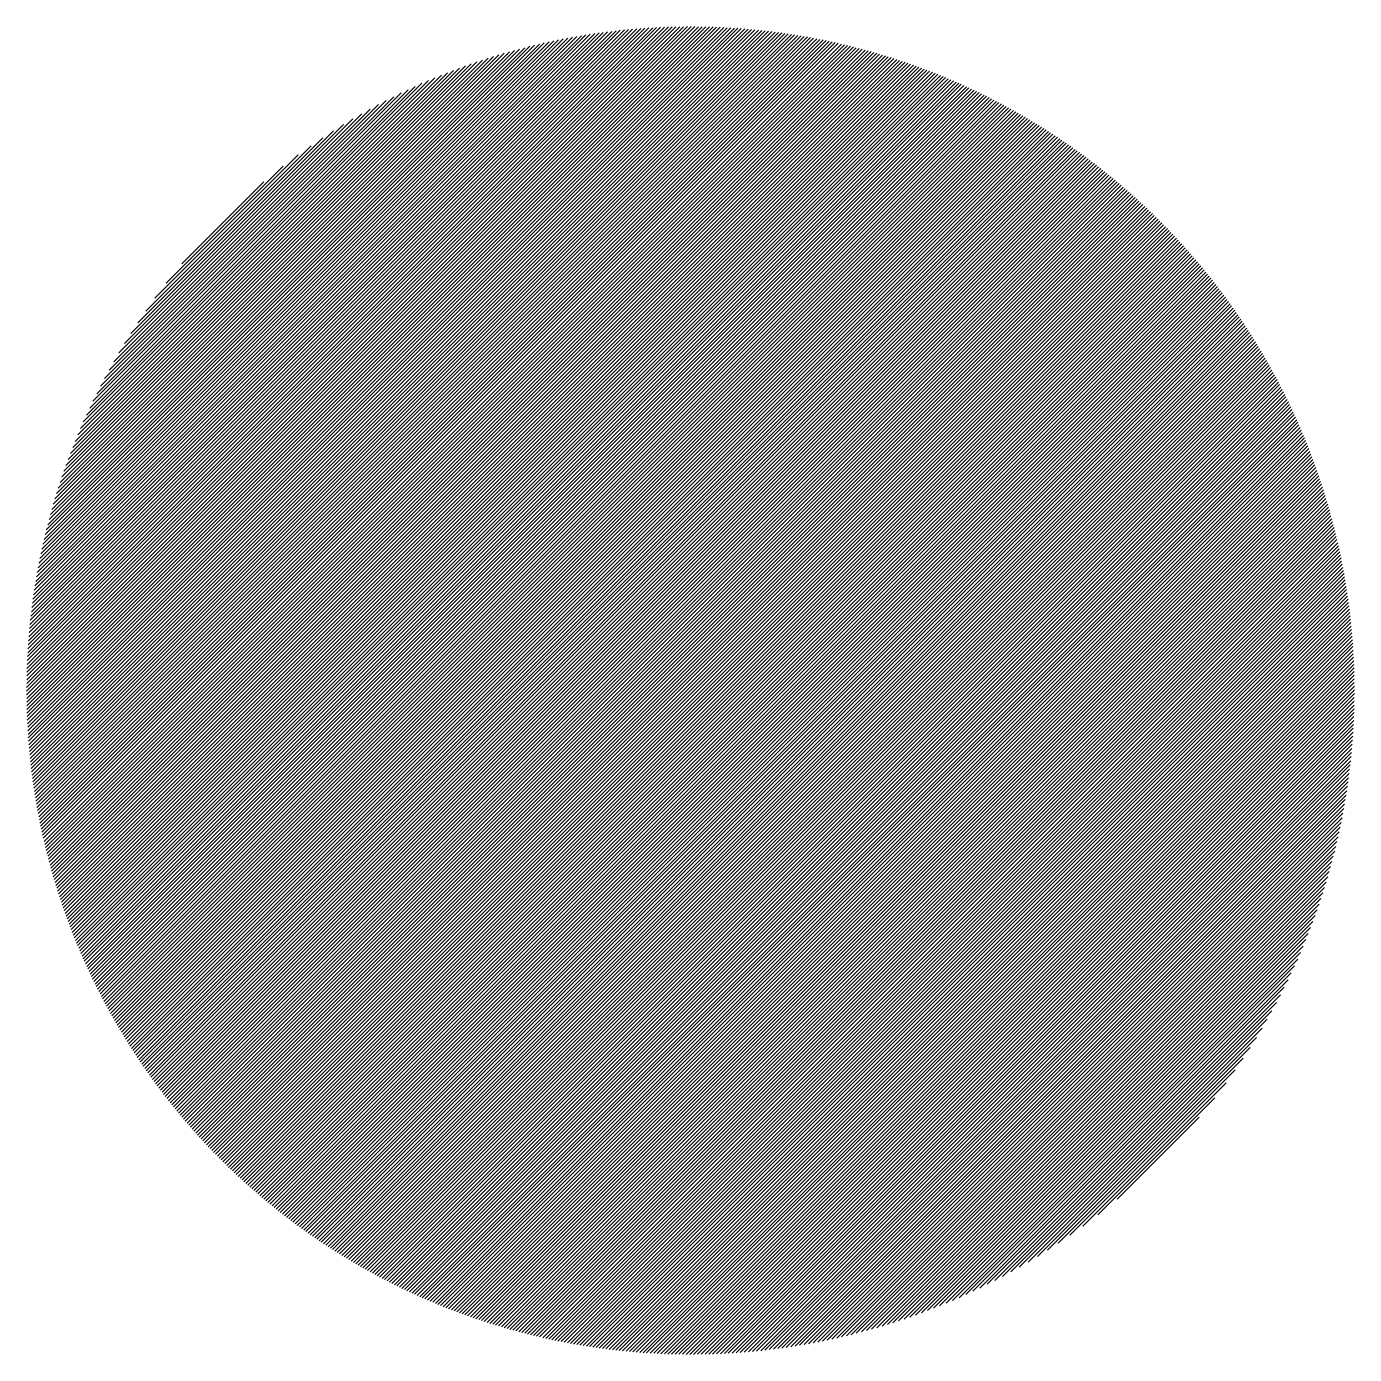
# Model space of a CAD drawing. Header units: metres. Extents: x -200 to 200, y -200 to 200.
import ezdxf

# ---------------------------------------------------------------- set-up
doc = ezdxf.new("R2010")
doc.units = ezdxf.units.M

msp = doc.modelspace()

# ---------------------------------------------------------------- hatches: boundary and pattern name
h = msp.add_hatch()
h.set_pattern_fill('PAISLEY', scale=0.25)
h.set_pattern_definition([(45, (0, 0), (-0.561266, 0.561266), [])])
h.paths.add_polyline_path([(200, 0), (199.88, 6.98), (199.51, 13.95), (198.9, 20.91), (198.05, 27.83), (196.96, 34.73), (195.63, 41.58), (194.06, 48.38), (192.25, 55.13), (190.21, 61.8), (187.94, 68.4), (185.44, 74.92), (182.71, 81.35), (179.76, 87.67), (176.59, 93.89), (173.21, 100), (169.61, 105.98), (165.81, 111.84), (161.8, 117.56), (157.6, 123.13), (153.21, 128.56), (148.63, 133.83), (143.87, 138.93), (138.93, 143.87), (133.83, 148.63), (128.56, 153.21), (123.13, 157.6), (117.56, 161.8), (111.84, 165.81), (105.98, 169.61), (100, 173.21), (93.89, 176.59), (87.67, 179.76), (81.35, 182.71), (74.92, 185.44), (68.4, 187.94), (61.8, 190.21), (55.13, 192.25), (48.38, 194.06), (41.58, 195.63), (34.73, 196.96), (27.83, 198.05), (20.91, 198.9), (13.95, 199.51), (6.98, 199.88), (0, 200), (-6.98, 199.88), (-13.95, 199.51), (-20.91, 198.9), (-27.83, 198.05), (-34.73, 196.96), (-41.58, 195.63), (-48.38, 194.06), (-55.13, 192.25), (-61.8, 190.21), (-68.4, 187.94), (-74.92, 185.44), (-81.35, 182.71), (-87.67, 179.76), (-93.89, 176.59), (-100, 173.21), (-105.98, 169.61), (-111.84, 165.81), (-117.56, 161.8), (-123.13, 157.6), (-128.56, 153.21), (-133.83, 148.63), (-138.93, 143.87), (-143.87, 138.93), (-148.63, 133.83), (-153.21, 128.56), (-157.6, 123.13), (-161.8, 117.56), (-165.81, 111.84), (-169.61, 105.98), (-173.21, 100), (-176.59, 93.89), (-179.76, 87.67), (-182.71, 81.35), (-185.44, 74.92), (-187.94, 68.4), (-190.21, 61.8), (-192.25, 55.13), (-194.06, 48.38), (-195.63, 41.58), (-196.96, 34.73), (-198.05, 27.83), (-198.9, 20.91), (-199.51, 13.95), (-199.88, 6.98), (-200, 0), (-199.88, -6.98), (-199.51, -13.95), (-198.9, -20.91), (-198.05, -27.83), (-196.96, -34.73), (-195.63, -41.58), (-194.06, -48.38), (-192.25, -55.13), (-190.21, -61.8), (-187.94, -68.4), (-185.44, -74.92), (-182.71, -81.35), (-179.76, -87.67), (-176.59, -93.89), (-173.21, -100), (-169.61, -105.98), (-165.81, -111.84), (-161.8, -117.56), (-157.6, -123.13), (-153.21, -128.56), (-148.63, -133.83), (-143.87, -138.93), (-138.93, -143.87), (-133.83, -148.63), (-128.56, -153.21), (-123.13, -157.6), (-117.56, -161.8), (-111.84, -165.81), (-105.98, -169.61), (-100, -173.21), (-93.89, -176.59), (-87.67, -179.76), (-81.35, -182.71), (-74.92, -185.44), (-68.4, -187.94), (-61.8, -190.21), (-55.13, -192.25), (-48.38, -194.06), (-41.58, -195.63), (-34.73, -196.96), (-27.83, -198.05), (-20.91, -198.9), (-13.95, -199.51), (-6.98, -199.88), (0, -200), (6.98, -199.88), (13.95, -199.51), (20.91, -198.9), (27.83, -198.05), (34.73, -196.96), (41.58, -195.63), (48.38, -194.06), (55.13, -192.25), (61.8, -190.21), (68.4, -187.94), (74.92, -185.44), (81.35, -182.71), (87.67, -179.76), (93.89, -176.59), (100, -173.21), (105.98, -169.61), (111.84, -165.81), (117.56, -161.8), (123.13, -157.6), (128.56, -153.21), (133.83, -148.63), (138.93, -143.87), (143.87, -138.93), (148.63, -133.83), (153.21, -128.56), (157.6, -123.13), (161.8, -117.56), (165.81, -111.84), (169.61, -105.98), (173.21, -100), (176.59, -93.89), (179.76, -87.67), (182.71, -81.35), (185.44, -74.92), (187.94, -68.4), (190.21, -61.8), (192.25, -55.13), (194.06, -48.38), (195.63, -41.58), (196.96, -34.73), (198.05, -27.83), (198.9, -20.91), (199.51, -13.95), (199.88, -6.98)])

doc.saveas('drawing.dxf')
